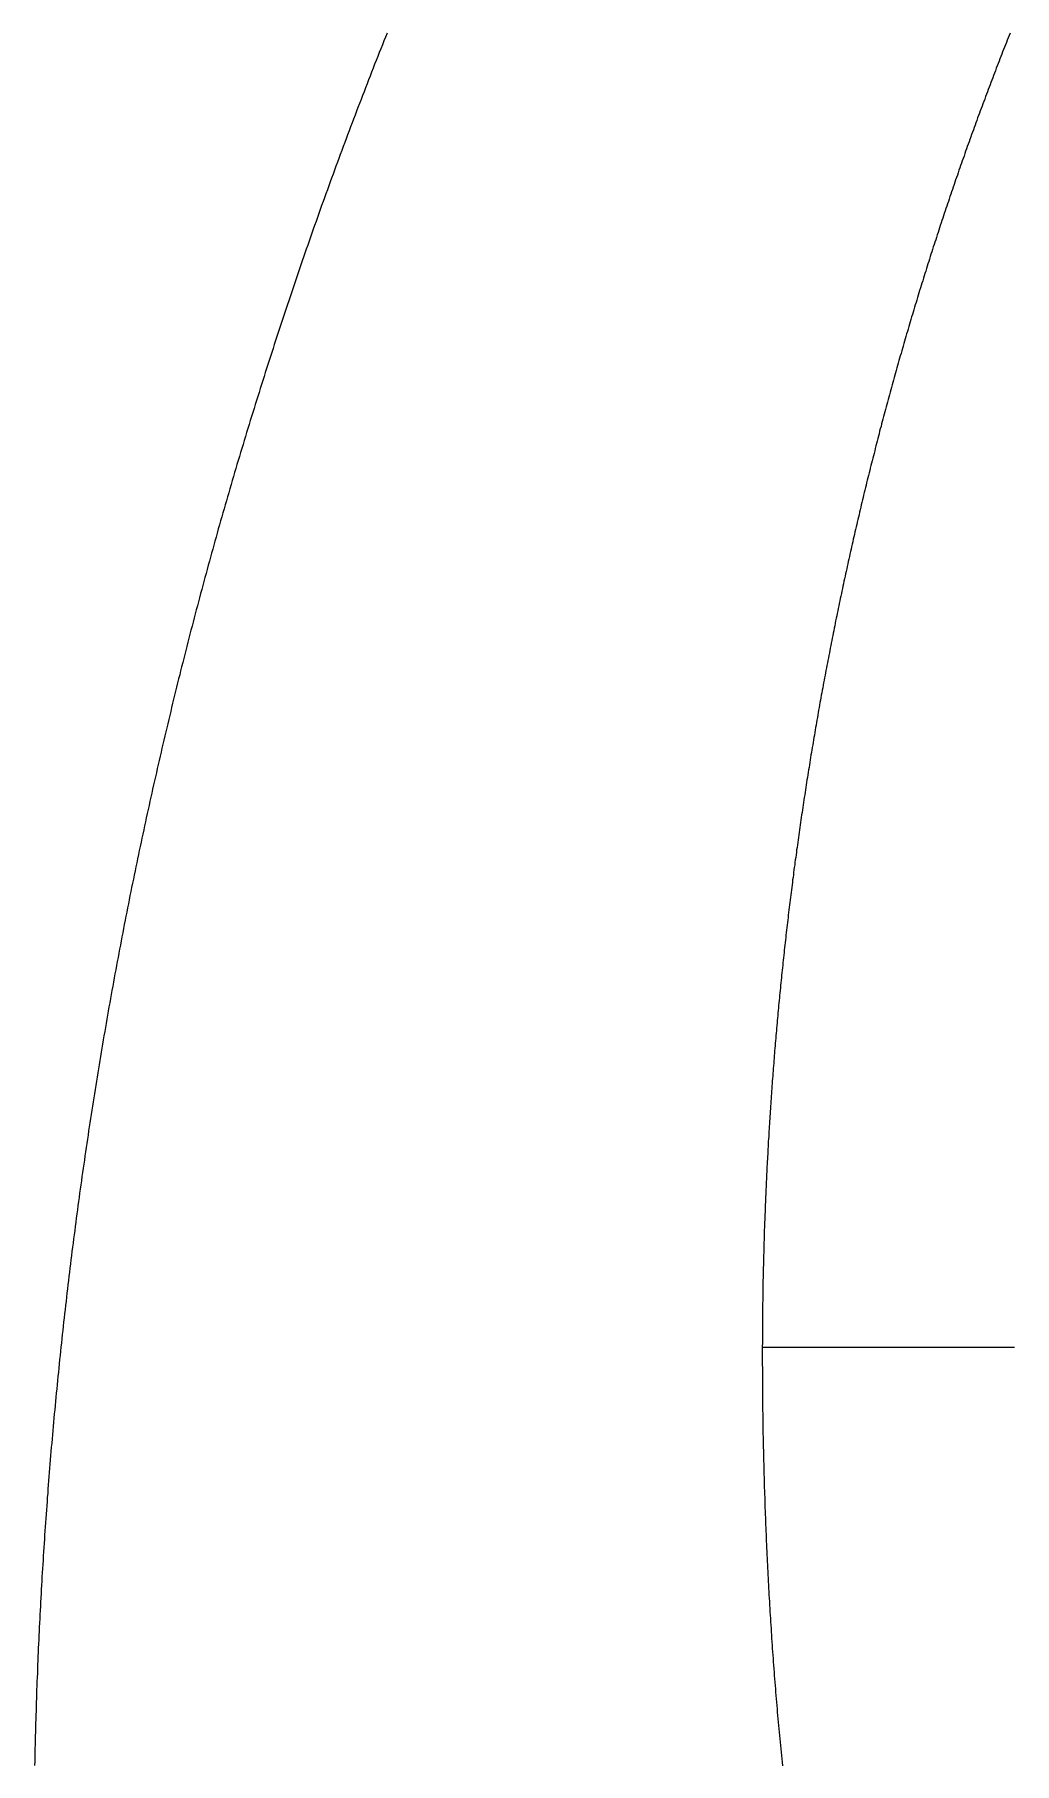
# Model space of a CAD drawing. Extents: x 4511820 to 5180432, y -1526536 to -944957.
# Drawn here: x 5013385 to 5013477.1, y -1423149.2 to -1422986.7 of the extents above; entities that cross this region are included whole.
import ezdxf

# ---------------------------------------------------------------- set-up
doc = ezdxf.new("R2010")
doc.units = 0
doc.header["$MEASUREMENT"] = 0
doc.layers.add('Z-Kúrenie', color=101, linetype='CONTINUOUS')

msp = doc.modelspace()

# ---------------------------------------------------------------- linework, layer by layer
at = {"layer": 'Z-Kúrenie'}
for p, q in [((5013453.383, -1423109.972), (5013453.399, -1423113.815)), ((5013477.073, -1423110.115), (5013453.383, -1423110.115))]:
    msp.add_line(p, q, dxfattribs=at)
for points in [[(5013418.126, -1422986.606, 0), (5013417.975, -1422986.972, 0), (5013417.833, -1422987.338, 0), (5013417.691, -1422987.703, 0), (5013417.54, -1422988.07, 0), (5013417.398, -1422988.436, 0), (5013417.256, -1422988.802, 0), (5013417.105, -1422989.169, 0), (5013416.963, -1422989.535, 0), (5013416.821, -1422989.902, 0), (5013416.678, -1422990.269, 0), (5013416.536, -1422990.636, 0), (5013416.394, -1422991.003, 0), (5013416.251, -1422991.37, 0), (5013416.109, -1422991.737, 0), (5013415.967, -1422992.104, 0), (5013415.825, -1422992.473, 0), (5013415.682, -1422992.84, 0), (5013415.54, -1422993.207, 0), (5013415.398, -1422993.576, 0), (5013415.256, -1422993.944, 0), (5013415.122, -1422994.312, 0), (5013414.979, -1422994.68, 0), (5013414.837, -1422995.048, 0), (5013414.703, -1422995.417, 0), (5013414.561, -1422995.786, 0), (5013414.427, -1422996.155, 0), (5013414.285, -1422996.523, 0), (5013414.151, -1422996.892, 0), (5013414.009, -1422997.261, 0), (5013413.875, -1422997.63, 0), (5013413.733, -1422998, 0), (5013413.599, -1422998.369, 0), (5013413.465, -1422998.739, 0), (5013413.322, -1422999.109, 0), (5013413.189, -1422999.479, 0), (5013413.055, -1422999.849, 0), (5013412.921, -1423000.218, 0), (5013412.787, -1423000.588, 0), (5013412.653, -1423000.958, 0), (5013412.519, -1423001.329, 0), (5013412.385, -1423001.7, 0), (5013412.251, -1423002.07, 0), (5013412.117, -1423002.44, 0), (5013411.983, -1423002.812, 0), (5013411.85, -1423003.183, 0), (5013411.716, -1423003.553, 0), (5013411.59, -1423003.925, 0), (5013411.456, -1423004.296, 0), (5013411.322, -1423004.667, 0), (5013411.197, -1423005.039, 0), (5013411.063, -1423005.41, 0), (5013410.929, -1423005.782, 0), (5013410.804, -1423006.153, 0), (5013410.67, -1423006.526, 0), (5013410.544, -1423006.897, 0), (5013410.41, -1423007.27, 0), (5013410.285, -1423007.642, 0), (5013410.159, -1423008.015, 0), (5013410.025, -1423008.387, 0), (5013409.9, -1423008.759, 0), (5013409.774, -1423009.133, 0), (5013409.649, -1423009.505, 0), (5013409.523, -1423009.878, 0), (5013409.389, -1423010.251, 0), (5013409.264, -1423010.624, 0), (5013409.138, -1423010.997, 0), (5013409.013, -1423011.37, 0), (5013408.887, -1423011.744, 0), (5013408.762, -1423012.118, 0), (5013408.644, -1423012.491, 0), (5013408.519, -1423012.865, 0), (5013408.393, -1423013.239, 0), (5013408.268, -1423013.613, 0), (5013408.142, -1423013.987, 0), (5013408.025, -1423014.361, 0), (5013407.9, -1423014.735, 0), (5013407.774, -1423015.109, 0), (5013407.657, -1423015.484, 0), (5013407.531, -1423015.858, 0), (5013407.414, -1423016.233, 0), (5013407.289, -1423016.608, 0), (5013407.172, -1423016.983, 0), (5013407.046, -1423017.358, 0), (5013406.929, -1423017.733, 0), (5013406.812, -1423018.109, 0), (5013406.686, -1423018.484, 0), (5013406.569, -1423018.859, 0), (5013406.452, -1423019.235, 0), (5013406.335, -1423019.61, 0), (5013406.218, -1423019.986, 0), (5013406.1, -1423020.362, 0), (5013405.983, -1423020.738, 0), (5013405.866, -1423021.114, 0), (5013405.749, -1423021.49, 0), (5013405.632, -1423021.866, 0), (5013405.515, -1423022.243, 0), (5013405.397, -1423022.619, 0), (5013405.28, -1423022.995, 0), (5013405.163, -1423023.372, 0), (5013405.046, -1423023.748, 0), (5013404.937, -1423024.126, 0), (5013404.82, -1423024.502, 0), (5013404.703, -1423024.88, 0), (5013404.594, -1423025.256, 0), (5013404.477, -1423025.634, 0), (5013404.368, -1423026.011, 0), (5013404.251, -1423026.389, 0), (5013404.142, -1423026.766, 0), (5013404.025, -1423027.143, 0), (5013403.916, -1423027.521, 0), (5013403.807, -1423027.899, 0), (5013403.69, -1423028.277, 0), (5013403.581, -1423028.655, 0), (5013403.473, -1423029.033, 0), (5013403.364, -1423029.411, 0), (5013403.255, -1423029.789, 0), (5013403.146, -1423030.168, 0), (5013403.038, -1423030.546, 0), (5013402.929, -1423030.924, 0), (5013402.82, -1423031.303, 0), (5013402.711, -1423031.682, 0), (5013402.602, -1423032.061, 0), (5013402.494, -1423032.439, 0), (5013402.385, -1423032.818, 0), (5013402.276, -1423033.197, 0), (5013402.167, -1423033.576, 0), (5013402.067, -1423033.956, 0), (5013401.958, -1423034.335, 0), (5013401.849, -1423034.714, 0), (5013401.749, -1423035.094, 0), (5013401.64, -1423035.473, 0), (5013401.54, -1423035.853, 0), (5013401.431, -1423036.233, 0), (5013401.33, -1423036.613, 0), (5013401.222, -1423036.993, 0), (5013401.121, -1423037.373, 0), (5013401.021, -1423037.753, 0), (5013400.912, -1423038.134, 0), (5013400.811, -1423038.514, 0), (5013400.711, -1423038.895, 0), (5013400.611, -1423039.274, 0), (5013400.51, -1423039.655, 0), (5013400.41, -1423040.036, 0), (5013400.309, -1423040.417, 0), (5013400.209, -1423040.798, 0), (5013400.109, -1423041.178, 0), (5013400.008, -1423041.56, 0), (5013399.908, -1423041.941, 0), (5013399.807, -1423042.322, 0), (5013399.707, -1423042.703, 0), (5013399.606, -1423043.085, 0), (5013399.514, -1423043.466, 0), (5013399.414, -1423043.847, 0), (5013399.314, -1423044.229, 0), (5013399.221, -1423044.611, 0), (5013399.121, -1423044.993, 0), (5013399.021, -1423045.374, 0), (5013398.929, -1423045.756, 0), (5013398.828, -1423046.138, 0), (5013398.736, -1423046.52, 0), (5013398.644, -1423046.902, 0), (5013398.544, -1423047.285, 0), (5013398.452, -1423047.667, 0), (5013398.359, -1423048.05, 0), (5013398.259, -1423048.432, 0), (5013398.167, -1423048.815, 0), (5013398.075, -1423049.197, 0), (5013397.983, -1423049.58, 0), (5013397.891, -1423049.963, 0), (5013397.799, -1423050.345, 0), (5013397.707, -1423050.729, 0), (5013397.615, -1423051.112, 0), (5013397.523, -1423051.495, 0), (5013397.431, -1423051.878, 0), (5013397.339, -1423052.261, 0), (5013397.246, -1423052.645, 0), (5013397.163, -1423053.028, 0), (5013397.071, -1423053.411, 0), (5013396.979, -1423053.795, 0), (5013396.895, -1423054.179, 0), (5013396.803, -1423054.562, 0), (5013396.711, -1423054.946, 0), (5013396.627, -1423055.33, 0), (5013396.535, -1423055.715, 0), (5013396.451, -1423056.098, 0), (5013396.359, -1423056.482, 0), (5013396.276, -1423056.867, 0), (5013396.192, -1423057.251, 0), (5013396.1, -1423057.635, 0), (5013396.016, -1423058.019, 0), (5013395.933, -1423058.404, 0), (5013395.849, -1423058.788, 0), (5013395.765, -1423059.173, 0), (5013395.673, -1423059.558, 0), (5013395.59, -1423059.943, 0), (5013395.506, -1423060.328, 0), (5013395.422, -1423060.712, 0), (5013395.338, -1423061.098, 0), (5013395.263, -1423061.483, 0), (5013395.179, -1423061.868, 0), (5013395.096, -1423062.253, 0), (5013395.012, -1423062.639, 0), (5013394.928, -1423063.024, 0), (5013394.853, -1423063.409, 0), (5013394.769, -1423063.795, 0), (5013394.686, -1423064.18, 0), (5013394.61, -1423064.566, 0), (5013394.527, -1423064.952, 0), (5013394.451, -1423065.337, 0), (5013394.368, -1423065.723, 0), (5013394.292, -1423066.109, 0), (5013394.209, -1423066.496, 0), (5013394.133, -1423066.881, 0), (5013394.058, -1423067.267, 0), (5013393.974, -1423067.654, 0), (5013393.899, -1423068.04, 0), (5013393.824, -1423068.426, 0), (5013393.748, -1423068.813, 0), (5013393.665, -1423069.2, 0), (5013393.589, -1423069.586, 0), (5013393.514, -1423069.973, 0), (5013393.439, -1423070.359, 0), (5013393.363, -1423070.746, 0), (5013393.288, -1423071.133, 0), (5013393.221, -1423071.519, 0), (5013393.146, -1423071.907, 0), (5013393.071, -1423072.293, 0), (5013392.995, -1423072.681, 0), (5013392.92, -1423073.068, 0), (5013392.853, -1423073.455, 0), (5013392.778, -1423073.842, 0), (5013392.702, -1423074.229, 0), (5013392.635, -1423074.617, 0), (5013392.56, -1423075.004, 0), (5013392.493, -1423075.391, 0), (5013392.418, -1423075.779, 0), (5013392.351, -1423076.167, 0), (5013392.276, -1423076.555, 0), (5013392.209, -1423076.942, 0), (5013392.142, -1423077.33, 0), (5013392.075, -1423077.718, 0), (5013391.999, -1423078.105, 0), (5013391.932, -1423078.494, 0), (5013391.865, -1423078.882, 0), (5013391.799, -1423079.269, 0), (5013391.732, -1423079.658, 0), (5013391.665, -1423080.046, 0), (5013391.598, -1423080.434, 0), (5013391.531, -1423080.823, 0), (5013391.464, -1423081.211, 0), (5013391.397, -1423081.599, 0), (5013391.33, -1423081.988, 0), (5013391.263, -1423082.377, 0), (5013391.204, -1423082.765, 0), (5013391.137, -1423083.154, 0), (5013391.07, -1423083.542, 0), (5013391.012, -1423083.932, 0), (5013390.945, -1423084.32, 0), (5013390.886, -1423084.709, 0), (5013390.819, -1423085.097, 0), (5013390.761, -1423085.486, 0), (5013390.694, -1423085.876, 0), (5013390.635, -1423086.265, 0), (5013390.568, -1423086.654, 0), (5013390.51, -1423087.043, 0), (5013390.451, -1423087.432, 0), (5013390.393, -1423087.821, 0), (5013390.326, -1423088.21, 0), (5013390.267, -1423088.6, 0), (5013390.209, -1423088.99, 0), (5013390.15, -1423089.379, 0), (5013390.091, -1423089.769, 0), (5013390.033, -1423090.158, 0), (5013389.974, -1423090.548, 0), (5013389.916, -1423090.937, 0), (5013389.857, -1423091.327, 0), (5013389.798, -1423091.717, 0), (5013389.748, -1423092.107, 0), (5013389.69, -1423092.496, 0), (5013389.631, -1423092.886, 0), (5013389.573, -1423093.276, 0), (5013389.522, -1423093.666, 0), (5013389.464, -1423094.056, 0), (5013389.414, -1423094.446, 0), (5013389.355, -1423094.836, 0), (5013389.305, -1423095.226, 0), (5013389.246, -1423095.617, 0), (5013389.196, -1423096.007, 0), (5013389.137, -1423096.397, 0), (5013389.087, -1423096.787, 0), (5013389.037, -1423097.178, 0), (5013388.978, -1423097.568, 0), (5013388.928, -1423097.959, 0), (5013388.878, -1423098.349, 0), (5013388.828, -1423098.74, 0), (5013388.778, -1423099.13, 0), (5013388.727, -1423099.521, 0), (5013388.677, -1423099.912, 0), (5013388.627, -1423100.302, 0), (5013388.577, -1423100.693, 0), (5013388.526, -1423101.084, 0), (5013388.476, -1423101.475, 0), (5013388.426, -1423101.866, 0), (5013388.384, -1423102.256, 0), (5013388.334, -1423102.647, 0), (5013388.284, -1423103.038, 0), (5013388.242, -1423103.429, 0), (5013388.192, -1423103.82, 0), (5013388.141, -1423104.212, 0), (5013388.1, -1423104.603, 0), (5013388.049, -1423104.994, 0), (5013388.008, -1423105.385, 0), (5013387.966, -1423105.776, 0), (5013387.916, -1423106.168, 0), (5013387.874, -1423106.559, 0), (5013387.832, -1423106.95, 0), (5013387.782, -1423107.342, 0), (5013387.74, -1423107.733, 0), (5013387.698, -1423108.125, 0), (5013387.656, -1423108.516, 0), (5013387.614, -1423108.908, 0), (5013387.572, -1423109.3, 0), (5013387.531, -1423109.691, 0), (5013387.489, -1423110.083, 0), (5013387.447, -1423110.475, 0), (5013387.405, -1423110.866, 0), (5013387.363, -1423111.258, 0), (5013387.321, -1423111.65, 0), (5013387.28, -1423112.042, 0), (5013387.246, -1423112.434, 0), (5013387.204, -1423112.826, 0), (5013387.162, -1423113.218, 0), (5013387.129, -1423113.61, 0), (5013387.087, -1423114.002, 0), (5013387.054, -1423114.394, 0), (5013387.012, -1423114.786, 0), (5013386.978, -1423115.178, 0), (5013386.936, -1423115.57, 0), (5013386.903, -1423115.962, 0), (5013386.861, -1423116.354, 0), (5013386.828, -1423116.747, 0), (5013386.794, -1423117.139, 0), (5013386.761, -1423117.531, 0), (5013386.719, -1423117.924, 0), (5013386.685, -1423118.316, 0), (5013386.652, -1423118.708, 0), (5013386.618, -1423119.101, 0), (5013386.585, -1423119.493, 0), (5013386.551, -1423119.886, 0), (5013386.518, -1423120.278, 0), (5013386.485, -1423120.671, 0), (5013386.459, -1423121.063, 0), (5013386.426, -1423121.456, 0), (5013386.392, -1423121.848, 0), (5013386.359, -1423122.241, 0), (5013386.326, -1423122.634, 0), (5013386.3, -1423123.027, 0), (5013386.267, -1423123.419, 0), (5013386.242, -1423123.812, 0), (5013386.208, -1423124.205, 0), (5013386.183, -1423124.598, 0), (5013386.15, -1423124.99, 0), (5013386.125, -1423125.383, 0), (5013386.091, -1423125.776, 0), (5013386.066, -1423126.169, 0), (5013386.041, -1423126.562, 0), (5013386.008, -1423126.955, 0), (5013385.982, -1423127.348, 0), (5013385.957, -1423127.741, 0), (5013385.932, -1423128.134, 0), (5013385.907, -1423128.527, 0), (5013385.882, -1423128.92, 0), (5013385.857, -1423129.313, 0), (5013385.832, -1423129.706, 0), (5013385.807, -1423130.099, 0), (5013385.782, -1423130.492, 0), (5013385.756, -1423130.886, 0), (5013385.731, -1423131.279, 0), (5013385.706, -1423131.672, 0), (5013385.69, -1423132.065, 0), (5013385.664, -1423132.458, 0), (5013385.639, -1423132.852, 0), (5013385.623, -1423133.245, 0), (5013385.597, -1423133.638, 0), (5013385.581, -1423134.031, 0), (5013385.556, -1423134.425, 0), (5013385.539, -1423134.818, 0), (5013385.514, -1423135.212, 0), (5013385.497, -1423135.605, 0), (5013385.472, -1423135.998, 0), (5013385.455, -1423136.392, 0), (5013385.438, -1423136.785, 0), (5013385.422, -1423137.179, 0), (5013385.405, -1423137.572, 0), (5013385.38, -1423137.966, 0), (5013385.363, -1423138.359, 0), (5013385.346, -1423138.753, 0), (5013385.33, -1423139.146, 0), (5013385.313, -1423139.54, 0), (5013385.296, -1423139.933, 0), (5013385.279, -1423140.327, 0), (5013385.271, -1423140.72, 0), (5013385.254, -1423141.114, 0), (5013385.238, -1423141.508, 0), (5013385.221, -1423141.901, 0), (5013385.204, -1423142.295, 0), (5013385.196, -1423142.689, 0), (5013385.179, -1423143.082, 0), (5013385.171, -1423143.476, 0), (5013385.154, -1423143.869, 0), (5013385.146, -1423144.263, 0), (5013385.129, -1423144.657, 0), (5013385.12, -1423145.051, 0), (5013385.104, -1423145.444, 0), (5013385.095, -1423145.838, 0), (5013385.087, -1423146.232, 0), (5013385.07, -1423146.626, 0), (5013385.062, -1423147.019, 0), (5013385.053, -1423147.413, 0), (5013385.045, -1423147.807, 0), (5013385.037, -1423148.201, 0), (5013385.028, -1423148.594, 0), (5013385.02, -1423148.988, 0), (5013385.012, -1423149.382, 0)], [(5013476.664, -1422986.593, 0), (5013476.58, -1422986.814, 0), (5013476.488, -1422987.035, 0), (5013476.405, -1422987.256, 0), (5013476.321, -1422987.476, 0), (5013476.229, -1422987.697, 0), (5013476.145, -1422987.918, 0), (5013476.061, -1422988.138, 0), (5013475.969, -1422988.36, 0), (5013475.886, -1422988.581, 0), (5013475.802, -1422988.802, 0), (5013475.71, -1422989.024, 0), (5013475.626, -1422989.245, 0), (5013475.543, -1422989.467, 0), (5013475.459, -1422989.687, 0), (5013475.367, -1422989.909, 0), (5013475.283, -1422990.131, 0), (5013475.2, -1422990.353, 0), (5013475.116, -1422990.575, 0), (5013475.032, -1422990.796, 0), (5013474.948, -1422991.018, 0), (5013474.865, -1422991.24, 0), (5013474.781, -1422991.462, 0), (5013474.697, -1422991.684, 0), (5013474.614, -1422991.906, 0), (5013474.53, -1422992.129, 0), (5013474.446, -1422992.35, 0), (5013474.363, -1422992.573, 0), (5013474.279, -1422992.796, 0), (5013474.195, -1422993.018, 0), (5013474.112, -1422993.24, 0), (5013474.028, -1422993.463, 0), (5013473.944, -1422993.685, 0), (5013473.861, -1422993.908, 0), (5013473.785, -1422994.131, 0), (5013473.702, -1422994.354, 0), (5013473.618, -1422994.576, 0), (5013473.534, -1422994.8, 0), (5013473.459, -1422995.022, 0), (5013473.375, -1422995.246, 0), (5013473.291, -1422995.468, 0), (5013473.216, -1422995.692, 0), (5013473.132, -1422995.915, 0), (5013473.049, -1422996.139, 0), (5013472.973, -1422996.361, 0), (5013472.89, -1422996.585, 0), (5013472.814, -1422996.808, 0), (5013472.731, -1422997.033, 0), (5013472.647, -1422997.256, 0), (5013472.572, -1422997.479, 0), (5013472.488, -1422997.703, 0), (5013472.413, -1422997.927, 0), (5013472.337, -1422998.151, 0), (5013472.254, -1422998.375, 0), (5013472.178, -1422998.598, 0), (5013472.095, -1422998.823, 0), (5013472.019, -1422999.047, 0), (5013471.944, -1422999.271, 0), (5013471.86, -1422999.495, 0), (5013471.785, -1422999.72, 0), (5013471.71, -1422999.944, 0), (5013471.626, -1423000.168, 0), (5013471.551, -1423000.393, 0), (5013471.476, -1423000.617, 0), (5013471.4, -1423000.841, 0), (5013471.325, -1423001.066, 0), (5013471.241, -1423001.29, 0), (5013471.166, -1423001.516, 0), (5013471.091, -1423001.74, 0), (5013471.015, -1423001.965, 0), (5013470.94, -1423002.19, 0), (5013470.865, -1423002.415, 0), (5013470.789, -1423002.639, 0), (5013470.714, -1423002.865, 0), (5013470.639, -1423003.09, 0), (5013470.563, -1423003.315, 0), (5013470.488, -1423003.541, 0), (5013470.413, -1423003.766, 0), (5013470.337, -1423003.991, 0), (5013470.262, -1423004.216, 0), (5013470.187, -1423004.442, 0), (5013470.111, -1423004.667, 0), (5013470.036, -1423004.893, 0), (5013469.969, -1423005.118, 0), (5013469.894, -1423005.344, 0), (5013469.819, -1423005.57, 0), (5013469.743, -1423005.795, 0), (5013469.676, -1423006.021, 0), (5013469.601, -1423006.247, 0), (5013469.526, -1423006.473, 0), (5013469.45, -1423006.699, 0), (5013469.383, -1423006.925, 0), (5013469.308, -1423007.151, 0), (5013469.233, -1423007.378, 0), (5013469.166, -1423007.604, 0), (5013469.09, -1423007.83, 0), (5013469.024, -1423008.056, 0), (5013468.948, -1423008.282, 0), (5013468.881, -1423008.509, 0), (5013468.806, -1423008.735, 0), (5013468.739, -1423008.962, 0), (5013468.664, -1423009.189, 0), (5013468.597, -1423009.416, 0), (5013468.521, -1423009.641, 0), (5013468.454, -1423009.868, 0), (5013468.388, -1423010.095, 0), (5013468.312, -1423010.322, 0), (5013468.245, -1423010.549, 0), (5013468.17, -1423010.776, 0), (5013468.103, -1423011.003, 0), (5013468.036, -1423011.23, 0), (5013467.969, -1423011.457, 0), (5013467.894, -1423011.684, 0), (5013467.827, -1423011.911, 0), (5013467.76, -1423012.139, 0), (5013467.693, -1423012.366, 0), (5013467.626, -1423012.593, 0), (5013467.551, -1423012.821, 0), (5013467.484, -1423013.048, 0), (5013467.417, -1423013.276, 0), (5013467.35, -1423013.503, 0), (5013467.283, -1423013.73, 0), (5013467.216, -1423013.958, 0), (5013467.149, -1423014.186, 0), (5013467.082, -1423014.414, 0), (5013467.015, -1423014.642, 0), (5013466.948, -1423014.869, 0), (5013466.881, -1423015.097, 0), (5013466.814, -1423015.325, 0), (5013466.747, -1423015.553, 0), (5013466.68, -1423015.781, 0), (5013466.613, -1423016.009, 0), (5013466.555, -1423016.238, 0), (5013466.488, -1423016.465, 0), (5013466.421, -1423016.694, 0), (5013466.354, -1423016.922, 0), (5013466.287, -1423017.151, 0), (5013466.228, -1423017.378, 0), (5013466.161, -1423017.607, 0), (5013466.095, -1423017.835, 0), (5013466.028, -1423018.064, 0), (5013465.969, -1423018.292, 0), (5013465.902, -1423018.521, 0), (5013465.835, -1423018.75, 0), (5013465.777, -1423018.978, 0), (5013465.71, -1423019.207, 0), (5013465.651, -1423019.436, 0), (5013465.584, -1423019.664, 0), (5013465.525, -1423019.894, 0), (5013465.459, -1423020.122, 0), (5013465.4, -1423020.352, 0), (5013465.333, -1423020.58, 0), (5013465.274, -1423020.809, 0), (5013465.207, -1423021.039, 0), (5013465.149, -1423021.268, 0), (5013465.082, -1423021.497, 0), (5013465.023, -1423021.726, 0), (5013464.965, -1423021.955, 0), (5013464.898, -1423022.184, 0), (5013464.839, -1423022.414, 0), (5013464.781, -1423022.644, 0), (5013464.714, -1423022.873, 0), (5013464.655, -1423023.102, 0), (5013464.597, -1423023.332, 0), (5013464.538, -1423023.562, 0), (5013464.471, -1423023.791, 0), (5013464.412, -1423024.021, 0), (5013464.354, -1423024.25, 0), (5013464.295, -1423024.481, 0), (5013464.237, -1423024.71, 0), (5013464.178, -1423024.94, 0), (5013464.12, -1423025.169, 0), (5013464.061, -1423025.399, 0), (5013464.002, -1423025.63, 0), (5013463.944, -1423025.86, 0), (5013463.885, -1423026.09, 0), (5013463.827, -1423026.32, 0), (5013463.768, -1423026.55, 0), (5013463.709, -1423026.78, 0), (5013463.651, -1423027.01, 0), (5013463.592, -1423027.241, 0), (5013463.534, -1423027.471, 0), (5013463.475, -1423027.701, 0), (5013463.417, -1423027.932, 0), (5013463.358, -1423028.162, 0), (5013463.308, -1423028.392, 0), (5013463.249, -1423028.623, 0), (5013463.191, -1423028.853, 0), (5013463.132, -1423029.084, 0), (5013463.082, -1423029.314, 0), (5013463.023, -1423029.545, 0), (5013462.965, -1423029.776, 0), (5013462.906, -1423030.007, 0), (5013462.856, -1423030.237, 0), (5013462.797, -1423030.468, 0), (5013462.747, -1423030.699, 0), (5013462.689, -1423030.93, 0), (5013462.63, -1423031.161, 0), (5013462.58, -1423031.392, 0), (5013462.521, -1423031.623, 0), (5013462.471, -1423031.854, 0), (5013462.412, -1423032.085, 0), (5013462.362, -1423032.316, 0), (5013462.304, -1423032.548, 0), (5013462.253, -1423032.779, 0), (5013462.203, -1423033.01, 0), (5013462.145, -1423033.242, 0), (5013462.094, -1423033.473, 0), (5013462.036, -1423033.704, 0), (5013461.986, -1423033.935, 0), (5013461.935, -1423034.167, 0), (5013461.885, -1423034.398, 0), (5013461.827, -1423034.63, 0), (5013461.776, -1423034.862, 0), (5013461.726, -1423035.093, 0), (5013461.676, -1423035.325, 0), (5013461.617, -1423035.556, 0), (5013461.567, -1423035.788, 0), (5013461.517, -1423036.02, 0), (5013461.467, -1423036.252, 0), (5013461.417, -1423036.484, 0), (5013461.366, -1423036.715, 0), (5013461.316, -1423036.947, 0), (5013461.266, -1423037.179, 0), (5013461.207, -1423037.411, 0), (5013461.157, -1423037.643, 0), (5013461.107, -1423037.875, 0), (5013461.057, -1423038.107, 0), (5013461.006, -1423038.339, 0), (5013460.965, -1423038.572, 0), (5013460.914, -1423038.803, 0), (5013460.864, -1423039.036, 0), (5013460.814, -1423039.268, 0), (5013460.764, -1423039.5, 0), (5013460.714, -1423039.732, 0), (5013460.663, -1423039.965, 0), (5013460.622, -1423040.197, 0), (5013460.571, -1423040.429, 0), (5013460.521, -1423040.662, 0), (5013460.471, -1423040.895, 0), (5013460.421, -1423041.127, 0), (5013460.379, -1423041.359, 0), (5013460.329, -1423041.592, 0), (5013460.278, -1423041.824, 0), (5013460.237, -1423042.057, 0), (5013460.186, -1423042.29, 0), (5013460.144, -1423042.522, 0), (5013460.094, -1423042.756, 0), (5013460.044, -1423042.988, 0), (5013460.002, -1423043.221, 0), (5013459.952, -1423043.454, 0), (5013459.91, -1423043.686, 0), (5013459.86, -1423043.92, 0), (5013459.818, -1423044.153, 0), (5013459.768, -1423044.385, 0), (5013459.726, -1423044.619, 0), (5013459.684, -1423044.851, 0), (5013459.634, -1423045.085, 0), (5013459.592, -1423045.317, 0), (5013459.542, -1423045.551, 0), (5013459.5, -1423045.784, 0), (5013459.458, -1423046.017, 0), (5013459.408, -1423046.251, 0), (5013459.366, -1423046.484, 0), (5013459.324, -1423046.717, 0), (5013459.283, -1423046.95, 0), (5013459.232, -1423047.184, 0), (5013459.19, -1423047.417, 0), (5013459.149, -1423047.651, 0), (5013459.107, -1423047.884, 0), (5013459.065, -1423048.118, 0), (5013459.023, -1423048.351, 0), (5013458.981, -1423048.585, 0), (5013458.931, -1423048.818, 0), (5013458.889, -1423049.051, 0), (5013458.847, -1423049.285, 0), (5013458.806, -1423049.518, 0), (5013458.764, -1423049.753, 0), (5013458.722, -1423049.986, 0), (5013458.68, -1423050.22, 0), (5013458.638, -1423050.454, 0), (5013458.605, -1423050.688, 0), (5013458.563, -1423050.921, 0), (5013458.521, -1423051.155, 0), (5013458.479, -1423051.389, 0), (5013458.437, -1423051.623, 0), (5013458.395, -1423051.857, 0), (5013458.354, -1423052.091, 0), (5013458.32, -1423052.324, 0), (5013458.278, -1423052.559, 0), (5013458.236, -1423052.793, 0), (5013458.195, -1423053.027, 0), (5013458.161, -1423053.261, 0), (5013458.119, -1423053.495, 0), (5013458.077, -1423053.729, 0), (5013458.044, -1423053.964, 0), (5013458.002, -1423054.198, 0), (5013457.96, -1423054.432, 0), (5013457.927, -1423054.666, 0), (5013457.885, -1423054.9, 0), (5013457.852, -1423055.135, 0), (5013457.81, -1423055.369, 0), (5013457.776, -1423055.603, 0), (5013457.734, -1423055.838, 0), (5013457.701, -1423056.073, 0), (5013457.659, -1423056.307, 0), (5013457.626, -1423056.541, 0), (5013457.584, -1423056.776, 0), (5013457.55, -1423057.01, 0), (5013457.508, -1423057.245, 0), (5013457.475, -1423057.479, 0), (5013457.441, -1423057.714, 0), (5013457.4, -1423057.949, 0), (5013457.366, -1423058.183, 0), (5013457.333, -1423058.418, 0), (5013457.299, -1423058.653, 0), (5013457.257, -1423058.887, 0), (5013457.224, -1423059.122, 0), (5013457.19, -1423059.356, 0), (5013457.157, -1423059.592, 0), (5013457.123, -1423059.827, 0), (5013457.082, -1423060.061, 0), (5013457.048, -1423060.296, 0), (5013457.015, -1423060.531, 0), (5013456.981, -1423060.766, 0), (5013456.948, -1423061.001, 0), (5013456.914, -1423061.236, 0), (5013456.881, -1423061.471, 0), (5013456.847, -1423061.706, 0), (5013456.814, -1423061.941, 0), (5013456.78, -1423062.176, 0), (5013456.747, -1423062.411, 0), (5013456.713, -1423062.646, 0), (5013456.68, -1423062.881, 0), (5013456.646, -1423063.116, 0), (5013456.613, -1423063.352, 0), (5013456.588, -1423063.587, 0), (5013456.554, -1423063.822, 0), (5013456.521, -1423064.057, 0), (5013456.487, -1423064.292, 0), (5013456.454, -1423064.528, 0), (5013456.429, -1423064.763, 0), (5013456.395, -1423064.999, 0), (5013456.362, -1423065.234, 0), (5013456.328, -1423065.469, 0), (5013456.303, -1423065.705, 0), (5013456.27, -1423065.94, 0), (5013456.236, -1423066.175, 0), (5013456.211, -1423066.411, 0), (5013456.178, -1423066.646, 0), (5013456.153, -1423066.881, 0), (5013456.119, -1423067.117, 0), (5013456.086, -1423067.353, 0), (5013456.061, -1423067.589, 0), (5013456.027, -1423067.824, 0), (5013456.002, -1423068.06, 0), (5013455.977, -1423068.295, 0), (5013455.943, -1423068.531, 0), (5013455.918, -1423068.767, 0), (5013455.885, -1423069.002, 0), (5013455.86, -1423069.238, 0), (5013455.826, -1423069.474, 0), (5013455.801, -1423069.709, 0), (5013455.776, -1423069.945, 0), (5013455.743, -1423070.181, 0), (5013455.718, -1423070.416, 0), (5013455.692, -1423070.652, 0), (5013455.667, -1423070.888, 0), (5013455.634, -1423071.124, 0), (5013455.609, -1423071.36, 0), (5013455.584, -1423071.596, 0), (5013455.559, -1423071.831, 0), (5013455.533, -1423072.067, 0), (5013455.508, -1423072.303, 0), (5013455.475, -1423072.539, 0), (5013455.45, -1423072.775, 0), (5013455.425, -1423073.011, 0), (5013455.4, -1423073.247, 0), (5013455.374, -1423073.483, 0), (5013455.349, -1423073.719, 0), (5013455.324, -1423073.955, 0), (5013455.299, -1423074.192, 0), (5013455.274, -1423074.428, 0), (5013455.249, -1423074.664, 0), (5013455.224, -1423074.9, 0), (5013455.199, -1423075.136, 0), (5013455.174, -1423075.372, 0), (5013455.157, -1423075.609, 0), (5013455.132, -1423075.845, 0), (5013455.107, -1423076.081, 0), (5013455.082, -1423076.317, 0), (5013455.056, -1423076.554, 0), (5013455.04, -1423076.79, 0), (5013455.015, -1423077.026, 0), (5013454.989, -1423077.263, 0), (5013454.964, -1423077.499, 0), (5013454.948, -1423077.736, 0), (5013454.923, -1423077.971, 0), (5013454.897, -1423078.207, 0), (5013454.881, -1423078.444, 0), (5013454.856, -1423078.68, 0), (5013454.839, -1423078.917, 0), (5013454.814, -1423079.153, 0), (5013454.789, -1423079.39, 0), (5013454.772, -1423079.626, 0), (5013454.747, -1423079.863, 0), (5013454.73, -1423080.099, 0), (5013454.705, -1423080.336, 0), (5013454.688, -1423080.572, 0), (5013454.663, -1423080.808, 0), (5013454.646, -1423081.045, 0), (5013454.63, -1423081.282, 0), (5013454.605, -1423081.518, 0), (5013454.588, -1423081.755, 0), (5013454.571, -1423081.992, 0), (5013454.546, -1423082.228, 0), (5013454.529, -1423082.465, 0), (5013454.512, -1423082.701, 0), (5013454.487, -1423082.938, 0), (5013454.471, -1423083.174, 0), (5013454.454, -1423083.411, 0), (5013454.437, -1423083.648, 0), (5013454.412, -1423083.885, 0), (5013454.395, -1423084.122, 0), (5013454.379, -1423084.358, 0), (5013454.362, -1423084.594, 0), (5013454.345, -1423084.831, 0), (5013454.328, -1423085.068, 0), (5013454.312, -1423085.305, 0), (5013454.295, -1423085.542, 0), (5013454.278, -1423085.779, 0), (5013454.261, -1423086.015, 0), (5013454.245, -1423086.252, 0), (5013454.228, -1423086.489, 0), (5013454.211, -1423086.726, 0), (5013454.194, -1423086.963, 0), (5013454.178, -1423087.199, 0), (5013454.161, -1423087.436, 0), (5013454.144, -1423087.673, 0), (5013454.128, -1423087.91, 0), (5013454.111, -1423088.147, 0), (5013454.102, -1423088.384, 0), (5013454.086, -1423088.62, 0), (5013454.069, -1423088.858, 0), (5013454.052, -1423089.095, 0), (5013454.035, -1423089.332, 0), (5013454.027, -1423089.569, 0), (5013454.01, -1423089.805, 0), (5013453.994, -1423090.042, 0), (5013453.985, -1423090.279, 0), (5013453.969, -1423090.517, 0), (5013453.952, -1423090.754, 0), (5013453.943, -1423090.99, 0), (5013453.927, -1423091.227, 0), (5013453.918, -1423091.465, 0), (5013453.902, -1423091.702, 0), (5013453.893, -1423091.939, 0), (5013453.876, -1423092.175, 0), (5013453.86, -1423092.413, 0), (5013453.851, -1423092.65, 0), (5013453.843, -1423092.887, 0), (5013453.826, -1423093.124, 0), (5013453.818, -1423093.361, 0), (5013453.801, -1423093.598, 0), (5013453.793, -1423093.836, 0), (5013453.784, -1423094.073, 0), (5013453.768, -1423094.309, 0), (5013453.759, -1423094.547, 0), (5013453.751, -1423094.784, 0), (5013453.734, -1423095.021, 0), (5013453.726, -1423095.258, 0), (5013453.717, -1423095.495, 0), (5013453.709, -1423095.733, 0), (5013453.692, -1423095.97, 0), (5013453.684, -1423096.207, 0), (5013453.676, -1423096.444, 0), (5013453.667, -1423096.681, 0), (5013453.659, -1423096.919, 0), (5013453.651, -1423097.156, 0), (5013453.642, -1423097.393, 0), (5013453.634, -1423097.63, 0), (5013453.617, -1423097.868, 0), (5013453.609, -1423098.105, 0), (5013453.6, -1423098.342, 0), (5013453.592, -1423098.579, 0), (5013453.584, -1423098.817, 0), (5013453.575, -1423099.054, 0), (5013453.575, -1423099.291, 0), (5013453.567, -1423099.528, 0), (5013453.558, -1423099.766, 0), (5013453.55, -1423100.003, 0), (5013453.542, -1423100.24, 0), (5013453.533, -1423100.478, 0), (5013453.525, -1423100.715, 0), (5013453.525, -1423100.952, 0), (5013453.517, -1423101.19, 0), (5013453.508, -1423101.427, 0), (5013453.5, -1423101.664, 0), (5013453.5, -1423101.901, 0), (5013453.491, -1423102.139, 0), (5013453.483, -1423102.376, 0), (5013453.475, -1423102.613, 0), (5013453.475, -1423102.851, 0), (5013453.466, -1423103.088, 0), (5013453.466, -1423103.325, 0), (5013453.458, -1423103.563, 0), (5013453.45, -1423103.8, 0), (5013453.45, -1423104.038, 0), (5013453.441, -1423104.275, 0), (5013453.441, -1423104.512, 0), (5013453.433, -1423104.75, 0), (5013453.433, -1423104.987, 0), (5013453.425, -1423105.224, 0), (5013453.425, -1423105.462, 0), (5013453.425, -1423105.699, 0), (5013453.416, -1423105.936, 0), (5013453.416, -1423106.174, 0), (5013453.408, -1423106.411, 0), (5013453.408, -1423106.649, 0), (5013453.408, -1423106.886, 0), (5013453.408, -1423107.123, 0), (5013453.399, -1423107.361, 0), (5013453.399, -1423107.598, 0), (5013453.399, -1423107.835, 0), (5013453.399, -1423108.073, 0), (5013453.391, -1423108.31, 0), (5013453.391, -1423108.548, 0), (5013453.391, -1423108.785, 0), (5013453.391, -1423109.022, 0), (5013453.391, -1423109.26, 0), (5013453.391, -1423109.497, 0), (5013453.391, -1423109.734, 0), (5013453.383, -1423109.972, 0)], [(5013453.399, -1423113.815, 0), (5013453.399, -1423114.131, 0), (5013453.399, -1423114.446, 0), (5013453.408, -1423114.762, 0), (5013453.408, -1423115.077, 0), (5013453.416, -1423115.393, 0), (5013453.416, -1423115.709, 0), (5013453.416, -1423116.024, 0), (5013453.425, -1423116.34, 0), (5013453.425, -1423116.655, 0), (5013453.433, -1423116.971, 0), (5013453.441, -1423117.286, 0), (5013453.441, -1423117.602, 0), (5013453.45, -1423117.917, 0), (5013453.45, -1423118.233, 0), (5013453.458, -1423118.548, 0), (5013453.466, -1423118.864, 0), (5013453.475, -1423119.179, 0), (5013453.475, -1423119.495, 0), (5013453.483, -1423119.81, 0), (5013453.491, -1423120.126, 0), (5013453.5, -1423120.441, 0), (5013453.508, -1423120.757, 0), (5013453.517, -1423121.072, 0), (5013453.525, -1423121.387, 0), (5013453.533, -1423121.703, 0), (5013453.542, -1423122.018, 0), (5013453.55, -1423122.334, 0), (5013453.558, -1423122.649, 0), (5013453.567, -1423122.965, 0), (5013453.575, -1423123.28, 0), (5013453.584, -1423123.595, 0), (5013453.592, -1423123.911, 0), (5013453.609, -1423124.226, 0), (5013453.617, -1423124.542, 0), (5013453.625, -1423124.857, 0), (5013453.634, -1423125.172, 0), (5013453.651, -1423125.488, 0), (5013453.659, -1423125.803, 0), (5013453.676, -1423126.118, 0), (5013453.684, -1423126.434, 0), (5013453.692, -1423126.749, 0), (5013453.709, -1423127.064, 0), (5013453.717, -1423127.38, 0), (5013453.734, -1423127.695, 0), (5013453.751, -1423128.01, 0), (5013453.759, -1423128.326, 0), (5013453.776, -1423128.641, 0), (5013453.793, -1423128.956, 0), (5013453.801, -1423129.271, 0), (5013453.818, -1423129.587, 0), (5013453.835, -1423129.902, 0), (5013453.851, -1423130.217, 0), (5013453.86, -1423130.532, 0), (5013453.876, -1423130.847, 0), (5013453.893, -1423131.163, 0), (5013453.91, -1423131.478, 0), (5013453.927, -1423131.793, 0), (5013453.943, -1423132.108, 0), (5013453.96, -1423132.423, 0), (5013453.977, -1423132.738, 0), (5013453.994, -1423133.053, 0), (5013454.01, -1423133.368, 0), (5013454.027, -1423133.683, 0), (5013454.052, -1423133.998, 0), (5013454.069, -1423134.313, 0), (5013454.086, -1423134.628, 0), (5013454.102, -1423134.943, 0), (5013454.128, -1423135.258, 0), (5013454.144, -1423135.573, 0), (5013454.161, -1423135.888, 0), (5013454.186, -1423136.203, 0), (5013454.203, -1423136.518, 0), (5013454.22, -1423136.833, 0), (5013454.245, -1423137.148, 0), (5013454.261, -1423137.463, 0), (5013454.287, -1423137.778, 0), (5013454.312, -1423138.092, 0), (5013454.328, -1423138.407, 0), (5013454.353, -1423138.722, 0), (5013454.379, -1423139.037, 0), (5013454.395, -1423139.351, 0), (5013454.42, -1423139.666, 0), (5013454.446, -1423139.981, 0), (5013454.471, -1423140.296, 0), (5013454.487, -1423140.61, 0), (5013454.512, -1423140.925, 0), (5013454.538, -1423141.239, 0), (5013454.563, -1423141.554, 0), (5013454.588, -1423141.869, 0), (5013454.613, -1423142.183, 0), (5013454.638, -1423142.498, 0), (5013454.663, -1423142.812, 0), (5013454.688, -1423143.127, 0), (5013454.722, -1423143.441, 0), (5013454.747, -1423143.755, 0), (5013454.772, -1423144.07, 0), (5013454.797, -1423144.384, 0), (5013454.822, -1423144.699, 0), (5013454.856, -1423145.013, 0), (5013454.881, -1423145.327, 0), (5013454.906, -1423145.642, 0), (5013454.939, -1423145.956, 0), (5013454.964, -1423146.27, 0), (5013454.998, -1423146.584, 0), (5013455.023, -1423146.899, 0), (5013455.056, -1423147.213, 0), (5013455.082, -1423147.527, 0), (5013455.115, -1423147.841, 0), (5013455.148, -1423148.155, 0), (5013455.174, -1423148.469, 0), (5013455.207, -1423148.783, 0), (5013455.241, -1423149.097, 0), (5013455.274, -1423149.411, 0)]]:
    msp.add_polyline3d(points, dxfattribs=at)

doc.saveas('drawing.dxf')
